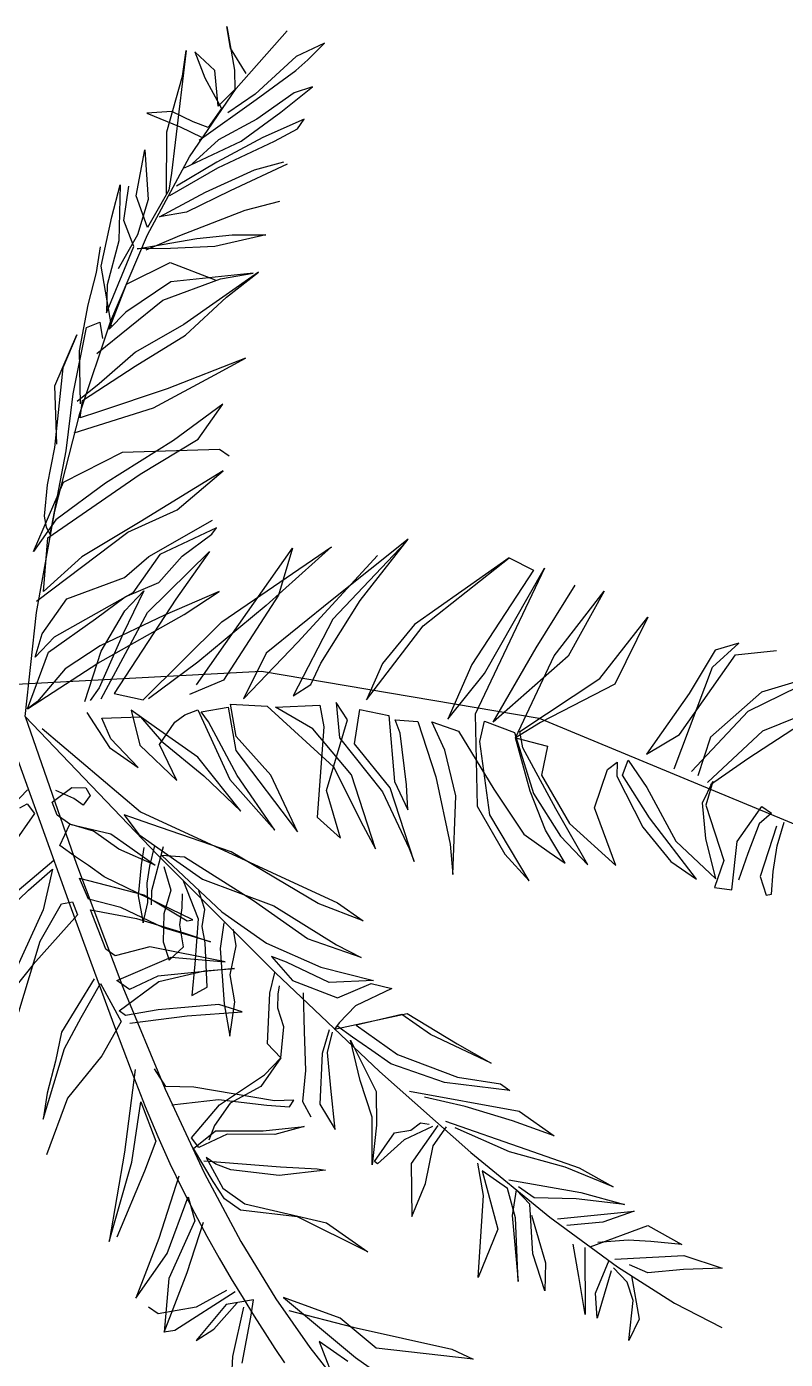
# Model space of a CAD drawing. Header units: millimetres. Extents: x 21129 to 2803301, y -510327 to 166837.
# Drawn here: x 372160 to 373817, y -124285 to -121373 of the extents above; entities that cross this region are included whole.
import ezdxf

# ---------------------------------------------------------------- set-up
doc = ezdxf.new("R2010")
doc.units = ezdxf.units.MM
doc.layers.add('....13_TNT_F_TREE', color=76, linetype='Continuous', transparency=0.5)

# ---------------------------------------------------------------- blocks, each defined once
blk = doc.blocks.new('md-cay23')
for p, q in [((285.5, 3567.2), (293.8, 3519.8)), ((289.6, 3543.5), (285.5, 3567.2)), ((295.9, 3499.7), (351.5, 3562.6)), ((241.3, 3541.2), (225, 3407.2)), ((237.1, 3513), (241.3, 3541.2)), ((250.7, 3539.7), (261.7, 3511.2)), ((272.5, 3519.2), (250.7, 3539.7)), ((306.6, 3516), (289.6, 3543.5)), ((392.3, 3549.3), (361.3, 3534.7)), ((374.1, 3530.8), (392.3, 3549.3)), ((361.3, 3534.7), (316.7, 3493.4)), ((360.9, 3519.4), (374.1, 3530.8)), ((220.2, 3452.1), (237.1, 3513)), ((261.7, 3511.2), (279.8, 3477.8)), ((276.3, 3480.2), (272.5, 3519.2)), ((293.8, 3519.8), (294.4, 3498.6)), ((317.7, 3487.5), (360.9, 3519.4)), ((244.9, 3424.9), (295.9, 3499.7)), ((294.4, 3498.6), (276.3, 3480.2)), ((359.1, 3494.7), (318.3, 3466.2)), ((344.4, 3473.8), (379.3, 3501.3)), ((379.3, 3501.3), (359.1, 3494.7)), ((255.3, 3443), (317.7, 3487.5)), ((316.7, 3493.4), (286.7, 3472.9)), ((225.5, 3474.4), (198.4, 3472.7)), ((198.4, 3472.7), (234.5, 3457.7)), ((248.8, 3463.2), (225.5, 3474.4)), ((279.8, 3477.8), (265.1, 3456.9)), ((318.3, 3466.2), (276.6, 3443.7)), ((301.3, 3441.9), (344.4, 3473.8)), ((370.2, 3466.1), (324.9, 3446)), ((362.8, 3455.7), (370.2, 3466.1)), ((219.7, 3385), (220.2, 3452.1)), ((234.5, 3457.7), (257.8, 3446.5)), ((265.1, 3456.9), (248.8, 3463.2)), ((337.8, 3442.2), (362.8, 3455.7)), ((239.3, 3412.8), (301.3, 3441.9)), ((276.6, 3443.7), (247.6, 3417.3)), ((324.9, 3446), (274.8, 3419)), ((275.8, 3413.1), (337.8, 3442.2)), ((186.7, 3382.3), (196.2, 3432.7)), ((196.2, 3432.7), (199.6, 3378.4)), ((199.1, 3339.8), (244.9, 3424.9)), ((225, 3407.2), (222.2, 3388.5)), ((223.2, 3382.6), (275.8, 3413.1)), ((274.8, 3419), (230.5, 3393)), ((262.2, 3386.3), (315.8, 3410.9)), ((351.3, 3417.1), (289.3, 3388)), ((315.8, 3410.9), (347.8, 3419.6)), ((160.2, 3359.3), (169.3, 3394.5)), ((169.3, 3394.5), (167.8, 3333.2)), ((173.1, 3355.5), (178.7, 3393.1)), ((198.8, 3347.8), (186.7, 3382.3)), ((199.6, 3378.4), (188, 3339.8)), ((222.2, 3388.5), (198.8, 3347.8)), ((212, 3359.3), (262.2, 3386.3)), ((289.3, 3388), (241.6, 3364.4)), ((241.6, 3364.4), (212, 3359.3)), ((305.3, 3366.4), (233.9, 3338.7)), ((343.2, 3376.1), (305.3, 3366.4)), ((148.3, 3305.4), (160.2, 3359.3)), ((184.1, 3327), (173.1, 3355.5)), ((158.9, 3245.9), (199.1, 3339.8)), ((188, 3339.8), (167.1, 3302.6)), ((187.6, 3324.5), (252.7, 3335.9)), ((233.9, 3338.7), (197, 3323.1)), ((252.7, 3335.9), (291.6, 3339.7)), ((328.2, 3339.9), (272.5, 3327.2)), ((291.6, 3339.7), (328.2, 3339.9)), ((143.4, 3298.5), (147.6, 3326.7)), ((154.1, 3254.6), (184.1, 3327)), ((167.8, 3333.2), (154.8, 3285.3)), ((224.1, 3324.8), (187.6, 3324.5)), ((272.5, 3327.2), (224.1, 3324.8)), ((159.6, 3240.4), (148.3, 3305.4)), ((176.1, 3285.9), (223.8, 3309.5)), ((223.8, 3309.5), (272.8, 3290.6)), ((134.3, 3263.4), (143.4, 3298.5)), ((215.7, 3268.5), (278.7, 3291.7)), ((314.2, 3297.9), (224.4, 3288.3)), ((320.1, 3298.9), (238.6, 3242)), ((278.7, 3291.7), (314.2, 3297.9)), ((285.2, 3271.5), (320.1, 3298.9)), ((154.8, 3285.3), (154.1, 3254.6)), ((157.2, 3236.9), (176.1, 3285.9)), ((224.4, 3288.3), (175.3, 3255.3)), ((124.8, 3212.9), (134.3, 3263.4)), ((143.6, 3210.1), (215.7, 3268.5)), ((240.6, 3230.2), (285.2, 3271.5)), ((175.3, 3255.3), (157.2, 3236.9)), ((117.7, 3166), (132.5, 3238.7)), ((125, 3144.7), (158.9, 3245.9)), ((132.5, 3238.7), (146.8, 3244.2)), ((146.8, 3244.2), (149.8, 3226.5)), ((238.6, 3242), (186, 3211.5)), ((97.9, 3174.7), (121.7, 3230.7)), ((121.7, 3230.7), (106.7, 3194.5)), ((185.6, 3196.2), (240.6, 3230.2)), ((125.7, 3155.2), (124.8, 3212.9)), ((186, 3211.5), (146.3, 3177.1)), ((306, 3205), (220.3, 3171.7)), ((272.5, 3187), (306, 3205)), ((106.7, 3194.5), (97.4, 3107.6)), ((128.1, 3158.7), (185.6, 3196.2)), ((99.9, 3111.1), (97.9, 3174.7)), ((146.3, 3177.1), (122.2, 3157.6)), ((205.7, 3150.9), (272.5, 3187)), ((110.3, 3103.7), (117.7, 3166)), ((220.3, 3171.7), (145.5, 3146.5)), ((97.7, 3037.9), (125, 3144.7)), ((119, 3123.6), (205.7, 3150.9)), ((125.3, 3139.9), (128.1, 3158.7)), ((145.5, 3146.5), (125.3, 3139.9)), ((281.2, 3154.9), (227.2, 3115)), ((254.3, 3116.7), (281.2, 3154.9)), ((190.9, 3078.2), (254.3, 3116.7)), ((97.4, 3107.6), (89.3, 3066.6)), ((92.7, 3012.3), (110.3, 3103.7)), ((107.1, 3069.7), (171.5, 3102.2)), ((227.2, 3115), (153, 3068.5)), ((171.5, 3102.2), (277.6, 3105.6)), ((277.6, 3105.6), (288, 3098.2)), ((90.3, 3008.8), (190.9, 3078.2)), ((281.7, 3081.9), (190.8, 3026.4)), ((231.2, 3039.5), (281.7, 3081.9)), ((74.6, 2993.9), (107.1, 3069.7)), ((89.3, 3066.6), (86.1, 3032.5)), ((153, 3068.5), (99, 3028.6)), ((99, 3028.6), (74.6, 2993.9)), ((77.7, 2927.1), (97.7, 3037.9)), ((86.1, 3032.5), (88.2, 3020.6)), ((177.6, 3014.9), (231.2, 3039.5)), ((200.5, 2988.4), (269.8, 3028)), ((77.9, 2939.6), (177.6, 3014.9)), ((88.2, 3020.6), (92.7, 3012.3)), ((190.8, 3026.4), (127.4, 2987.9)), ((274.3, 3019.6), (212.3, 2990.5)), ((269.4, 3012.7), (274.3, 3019.6)), ((85.3, 2950), (90.3, 3008.8)), ((237, 2988.7), (269.4, 3012.7)), ((280, 2917), (399.8, 2998.9)), ((399.8, 2998.9), (328.7, 2934.7)), ((483.6, 3007.5), (400.7, 2941.2)), ((481.2, 3004), (401.4, 2919.9)), ((431.3, 2940.4), (483.6, 3007.5)), ((127.4, 2987.9), (85.3, 2950)), ((174, 2965.5), (200.5, 2988.4)), ((212.3, 2990.5), (183, 2948.8)), ((199, 2927.2), (266.6, 2993.9)), ((211.5, 2959.9), (237, 2988.7)), ((266.6, 2993.9), (229.9, 2941.8)), ((298.7, 2914.2), (357.4, 2997.6)), ((357.4, 2997.6), (341.9, 2946.1)), ((363.1, 2895), (450.2, 2989.4)), ((593.8, 2987.1), (490.7, 2914.2)), ((500.1, 2912.8), (593.8, 2987.1)), ((593.8, 2987.1), (620.6, 2973.5)), ((620.6, 2973.5), (553.3, 2870.3)), ((632.4, 2975.6), (556.6, 2816)), ((567.1, 2860.5), (632.4, 2975.6)), ((111, 2942.3), (174, 2965.5)), ((174.6, 2944.3), (211.5, 2959.9)), ((623.2, 2888.6), (666.1, 2957.1)), ((84.1, 2904.1), (111, 2942.3)), ((183, 2948.8), (97, 2900.3)), ((142.2, 2920.4), (174.6, 2944.3)), ((229.9, 2941.8), (162.6, 2838.6)), ((194.8, 2950.9), (172.5, 2904.3)), ((174.3, 2929), (194.8, 2950.9)), ((277.3, 2950.1), (217.7, 2924.4)), ((238.9, 2925.1), (277.3, 2950.1)), ((341.9, 2946.1), (281.9, 2853.3)), ((400.7, 2941.2), (328.6, 2882.8)), ((643, 2879.9), (697.8, 2950.4)), ((697.8, 2950.4), (658.3, 2879.5)), ((65.4, 2813.7), (77.7, 2927.1)), ((148.3, 2833), (199, 2927.2)), ((148.4, 2884.9), (174.3, 2929)), ((328.7, 2934.7), (254.1, 2872.9)), ((388.4, 2872), (431.3, 2940.4)), ((90.7, 2883.9), (142.2, 2920.4)), ((144.6, 2872), (238.9, 2925.1)), ((217.7, 2924.4), (147.4, 2890.8)), ((194.2, 2831.9), (280, 2917)), ((252.3, 2848.2), (298.7, 2914.2)), ((401.4, 2919.9), (358.1, 2836.2)), ((438, 2831.9), (500.1, 2912.8)), ((490.7, 2914.2), (455.5, 2871.5)), ((693, 2855.1), (745.4, 2922.2)), ((745.4, 2922.2), (709.4, 2848.8)), ((76.4, 2878.4), (84.1, 2904.1)), ((97, 2900.3), (76.4, 2878.4)), ((172.5, 2904.3), (146.3, 2844.9)), ((68, 2822), (90.7, 2883.9)), ((147.4, 2890.8), (109.1, 2865.8)), ((130.6, 2829.9), (148.4, 2884.9)), ((303.8, 2832.8), (363.1, 2895)), ((328.6, 2882.8), (303.8, 2832.8)), ((576.4, 2807.3), (623.2, 2888.6)), ((818.7, 2886.2), (790.4, 2838.6)), ((815.8, 2867.4), (844.8, 2893.8)), ((844.8, 2893.8), (818.7, 2886.2)), ((840.9, 2881), (885.8, 2885.7)), ((68, 2822), (144.6, 2872)), ((254.1, 2872.9), (200.1, 2832.9)), ((377.2, 2848.7), (388.4, 2872)), ((455.5, 2871.5), (438, 2831.9)), ((553.3, 2870.3), (527, 2810.8)), ((658.3, 2879.5), (576.4, 2807.3)), ((600.7, 2790.2), (643, 2879.9)), ((779.9, 2794.1), (840.9, 2881)), ((-14, 2845.4), (323.6, 2863.3)), ((109.1, 2865.8), (78.8, 2830)), ((281.9, 2853.3), (245, 2837.7)), ((323.6, 2863.3), (626.7, 2811.9)), ((527, 2810.8), (567.1, 2860.5)), ((605.6, 2797.2), (693, 2855.1)), ((774.2, 2756.5), (815.8, 2867.4)), ((854.7, 2819.4), (941.7, 2862)), ((941.7, 2862), (869.4, 2840.2)), ((146.3, 2844.9), (136.5, 2831)), ((358.1, 2836.2), (377.2, 2848.7)), ((709.4, 2848.8), (628.2, 2807.2)), ((869.4, 2840.2), (813.9, 2790.9)), ((78.8, 2830), (68, 2822)), ((162.6, 2838.6), (194.2, 2831.9)), ((289.5, 2827.2), (329.5, 2825.1)), ((295.7, 2791.7), (289.5, 2827.2)), ((329.5, 2825.1), (402.1, 2758.5)), ((338.9, 2823.7), (387.3, 2826)), ((387.3, 2826), (391.4, 2802.4)), ((405, 2829.1), (408.7, 2790.2)), ((417.5, 2810), (405, 2829.1)), ((790.4, 2838.6), (744, 2772.6)), ((870.7, 2797.8), (936.1, 2824.4)), ((65.4, 2813.7), (209.9, 2662.4)), ((65.4, 2813.7), (121.3, 2652.4)), ((132.6, 2818.1), (157.6, 2779.8)), ((149, 2811.8), (191.4, 2813.1)), ((159, 2789.2), (149, 2811.8)), ((181, 2820.5), (190.6, 2782.5)), ((208.8, 2800.9), (181, 2820.5)), ((191.4, 2813.1), (214.3, 2786.7)), ((229, 2807.5), (239.8, 2815.5)), ((239.8, 2815.5), (254, 2821)), ((254, 2821), (288.7, 2744.8)), ((257.5, 2818.6), (287.1, 2823.8)), ((265.5, 2807.8), (257.5, 2818.6)), ((287.1, 2823.8), (295.3, 2776.4)), ((379.5, 2800.3), (338.9, 2823.7)), ((394.4, 2732.8), (417.5, 2810)), ((425.1, 2783.9), (430.7, 2821.4)), ((430.7, 2821.4), (462.4, 2814.8)), ((462.4, 2814.8), (468.8, 2742.8)), ((462.4, 2814.8), (462.4, 2814.8)), ((469.3, 2809.9), (494, 2808.1)), ((474.8, 2795.6), (469.3, 2809.9)), ((556.6, 2816), (558.8, 2715.8)), ((626.7, 2811.9), (964.2, 2671.6)), ((793, 2753.7), (854.7, 2819.4)), ((42.3, 2807.4), (81.7, 2698.1)), ((83.9, 2800.4), (191.2, 2709.5)), ((253.9, 2769.2), (208.8, 2800.9)), ((211.9, 2783.2), (229, 2807.5)), ((297, 2749.3), (265.5, 2807.8)), ((421.9, 2749.8), (379.5, 2800.3)), ((391.4, 2802.4), (384.2, 2703.6)), ((481.7, 2738.9), (474.8, 2795.6)), ((494, 2808.1), (513.7, 2747.6)), ((509.3, 2807.7), (538.5, 2797.6)), ((523.8, 2776.8), (509.3, 2807.7)), ((538.5, 2797.6), (577, 2734.2)), ((561.8, 2786.4), (567, 2808.7)), ((567, 2808.7), (599.7, 2796.1)), ((599.7, 2796.1), (620.4, 2729.6)), ((628.2, 2807.2), (600.7, 2790.2)), ((608.7, 2779.4), (605.6, 2797.2)), ((810.4, 2741.5), (870.7, 2797.8)), ((912.1, 2805), (854.6, 2767.5)), ((188.9, 2757.8), (159, 2789.2)), ((190.6, 2782.5), (230.9, 2743.8)), ((230.9, 2743.8), (211.9, 2783.2)), ((214.3, 2786.7), (260.5, 2749)), ((333.5, 2749.6), (295.7, 2791.7)), ((408.7, 2790.2), (455.6, 2731.3)), ((463.9, 2735.8), (425.1, 2783.9)), ((572.7, 2706.1), (561.8, 2786.4)), ((600.7, 2790.2), (635.8, 2781.1)), ((617, 2732.1), (600.7, 2790.2)), ((635.8, 2781.1), (629.2, 2749.5)), ((744, 2772.6), (779.9, 2794.1)), ((813.9, 2790.9), (799.9, 2748.8)), ((157.6, 2779.8), (188.9, 2757.8)), ((300.8, 2710.3), (253.9, 2769.2)), ((295.3, 2776.4), (362.6, 2687.6)), ((535.6, 2727), (523.8, 2776.8)), ((644.7, 2712.6), (608.7, 2779.4)), ((717.5, 2749.7), (723.8, 2766)), ((723.8, 2766), (744.3, 2736)), ((854.6, 2767.5), (813.8, 2739.1)), ((402.1, 2758.5), (434.6, 2694.1)), ((687.2, 2713.9), (701.2, 2755.9)), ((701.2, 2755.9), (712, 2763.9)), ((712, 2763.9), (711.6, 2748.6)), ((260.5, 2749), (300.8, 2710.3)), ((288.7, 2744.8), (337.9, 2689.4)), ((337.9, 2689.4), (297, 2749.3)), ((362.6, 2687.6), (333.5, 2749.6)), ((448.1, 2669), (421.9, 2749.8)), ((468.8, 2742.8), (483.4, 2711.8)), ((483.4, 2711.8), (481.7, 2738.9)), ((513.7, 2747.6), (529.5, 2674.1)), ((629.2, 2749.5), (659.7, 2696.9)), ((711.6, 2748.6), (739.7, 2692.6)), ((747, 2703), (717.5, 2749.7)), ((805.1, 2719.3), (816.3, 2742.5)), ((816.3, 2742.5), (808.6, 2716.8)), ((68.1, 2733.7), (11.3, 2675)), ((94.9, 2720.1), (116.5, 2736)), ((118.5, 2724.2), (98.7, 2732.9)), ((116.5, 2736), (131.8, 2735.7)), ((128.9, 2716.9), (118.5, 2724.2)), ((136.3, 2727.3), (128.9, 2716.9)), ((131.8, 2735.7), (136.3, 2727.3)), ((409.6, 2680.6), (394.4, 2732.8)), ((455.6, 2731.3), (484.7, 2669.3)), ((490.2, 2655.1), (463.9, 2735.8)), ((532.2, 2641.1), (535.6, 2727)), ((577, 2734.2), (609.9, 2685.1)), ((633.6, 2689.3), (617, 2732.1)), ((620.4, 2729.6), (649.9, 2683)), ((744.3, 2736), (775.8, 2677.6)), ((59.4, 2713.9), (67.7, 2718.4)), ((67.7, 2718.4), (75.7, 2707.6)), ((100.4, 2705.8), (94.9, 2720.1)), ((191.2, 2709.5), (406.6, 2610)), ((558.8, 2715.8), (589.3, 2663.2)), ((679.7, 2651.6), (644.7, 2712.6)), ((710.3, 2650.9), (687.2, 2713.9)), ((808.8, 2680.3), (805.1, 2719.3)), ((808.6, 2716.8), (828.3, 2656.2)), ((842.9, 2677.1), (869.8, 2715.3)), ((880.2, 2708), (867, 2696.5)), ((869.8, 2715.3), (880.2, 2708)), ((75.7, 2707.6), (51.3, 2672.8)), ((81.7, 2698.1), (114.2, 2608)), ((114.3, 2696), (100.4, 2705.8)), ((103.1, 2672.7), (114.3, 2696)), ((140, 2688.3), (114.3, 2696)), ((114.3, 2696), (158.8, 2685.5)), ((173.4, 2706.4), (189.4, 2684.8)), ((202.6, 2696.2), (173.4, 2706.4)), ((290.2, 2665.8), (202.6, 2696.2)), ((384.2, 2703.6), (409.6, 2680.6)), ((434.6, 2694.1), (448.1, 2669)), ((615.7, 2634.3), (572.7, 2706.1)), ((659.7, 2696.9), (710.3, 2650.9)), ((798.3, 2635.8), (747, 2703)), ((867, 2696.5), (854.4, 2663.9)), ((885.7, 2693.7), (867.9, 2638.8)), ((886.4, 2672.5), (894.1, 2698.2)), ((167.8, 2668.8), (140, 2688.3)), ((158.8, 2685.5), (179.6, 2670.9)), ((189.4, 2684.8), (258.9, 2636)), ((609.9, 2685.1), (637.7, 2665.6)), ((655.1, 2653.4), (633.6, 2689.3)), ((649.9, 2683), (679.7, 2651.6)), ((739.7, 2692.6), (770.5, 2655.3)), ((819.5, 2636.4), (808.8, 2680.3)), ((120.5, 2660.5), (103.1, 2672.7)), ((207.4, 2651.3), (167.8, 2668.8)), ((179.6, 2670.9), (207.4, 2651.3)), ((194.9, 2670.5), (192.1, 2651.7)), ((201.5, 2650.3), (206.8, 2672.6)), ((216.2, 2671.2), (203.2, 2623.2)), ((385.4, 2609.3), (290.2, 2665.8)), ((484.7, 2669.3), (490.2, 2655.1)), ((529.5, 2674.1), (532.2, 2641.1)), ((637.7, 2665.6), (655.1, 2653.4)), ((775.8, 2677.6), (819.5, 2636.4)), ((836.9, 2624.2), (842.9, 2677.1)), ((882.2, 2644.3), (886.4, 2672.5)), ((96.8, 2656.4), (33.1, 2602.6)), ((134.4, 2650.8), (120.5, 2660.5)), ((121.3, 2652.4), (172, 2517.9)), ((151.7, 2638.6), (134.4, 2650.8)), ((192.1, 2651.7), (188.9, 2617.6)), ((198.7, 2631.5), (201.5, 2650.3)), ((209.9, 2662.4), (338.6, 2533.6)), ((214.7, 2661.8), (280.3, 2600.1)), ((239.4, 2660), (214.7, 2661.8)), ((216.8, 2649.9), (224.4, 2623.8)), ((314.8, 2612.2), (239.4, 2660)), ((589.3, 2663.2), (615.7, 2634.3)), ((770.5, 2655.3), (798.3, 2635.8)), ((828.3, 2656.2), (818.1, 2627)), ((854.4, 2663.9), (844.2, 2634.7)), ((68.9, 2624.1), (95.4, 2647)), ((95.4, 2647), (84.9, 2602.5)), ((124.6, 2636.9), (194.8, 2618.7)), ((134.6, 2614.2), (124.6, 2636.9)), ((248.3, 2591.4), (151.7, 2638.6)), ((237.6, 2635.3), (254.2, 2592.5)), ((258.9, 2636), (337.1, 2607)), ((867.9, 2638.8), (874.4, 2618.6)), ((880.4, 2619.6), (882.2, 2644.3)), ((37.6, 2594.2), (68.9, 2624.1)), ((199.3, 2610.3), (198.7, 2631.5)), ((203.2, 2623.2), (202.8, 2607.9)), ((224.4, 2623.8), (216.7, 2598.1)), ((261.6, 2602.9), (255, 2623.1)), ((818.1, 2627), (836.9, 2624.2)), ((81.7, 2568.4), (105.1, 2609.1)), ((105.1, 2609.1), (116.9, 2611.1)), ((114.2, 2608), (141, 2534.4)), ((116.9, 2611.1), (122.4, 2596.9)), ((169.8, 2605.1), (134.6, 2614.2)), ((188.9, 2617.6), (194.1, 2588.1)), ((194.1, 2588.1), (199.3, 2610.3)), ((194.8, 2618.7), (242.4, 2590.4)), ((236.9, 2604.7), (237.3, 2620)), ((373.8, 2570.7), (314.8, 2612.2)), ((337.1, 2607), (405.5, 2564.1)), ((434.4, 2590.4), (385.4, 2609.3)), ((406.6, 2610), (434.4, 2590.4)), ((874.4, 2618.6), (880.4, 2619.6)), ((84.9, 2602.5), (56.2, 2539.6)), ((122.4, 2596.9), (74, 2542.7)), ((136.7, 2602.4), (187.1, 2592.9)), ((153.3, 2559.6), (136.7, 2602.4)), ((216.3, 2582.8), (169.8, 2605.1)), ((187.1, 2592.9), (238.6, 2577.5)), ((216.7, 2598.1), (215.9, 2567.5)), ((234.1, 2585.9), (236.9, 2604.7)), ((242.4, 2590.4), (248.3, 2591.4)), ((254.2, 2592.5), (250.7, 2543.1)), ((258.7, 2584.1), (261.6, 2602.9)), ((280.3, 2600.1), (329, 2565.9)), ((267.8, 2567.4), (216.3, 2582.8)), ((238.2, 2562.2), (234.1, 2585.9)), ((238.6, 2577.5), (267.8, 2567.4)), ((261.8, 2566.4), (258.7, 2584.1)), ((282.4, 2588.3), (278.2, 2560.1)), ((295.9, 2563.2), (292.8, 2580.9)), ((58.6, 2491.2), (81.7, 2568.4)), ((215.9, 2567.5), (222.5, 2547.3)), ((222.5, 2547.3), (238.2, 2562.2)), ((264.2, 2518), (261.8, 2566.4)), ((289.2, 2531.5), (295.9, 2563.2)), ((329, 2565.9), (388.4, 2539.7)), ((432.2, 2550.4), (373.8, 2570.7)), ((405.5, 2564.1), (432.2, 2550.4)), ((163.7, 2552.3), (153.3, 2559.6)), ((201.7, 2562), (163.7, 2552.3)), ((165.4, 2525.1), (224.9, 2550.8)), ((283.7, 2545.8), (201.7, 2562)), ((224.9, 2550.8), (283.7, 2545.8)), ((278.2, 2560.1), (282.6, 2499.9)), ((334.5, 2551.6), (357.4, 2525.2)), ((350.8, 2545.4), (334.5, 2551.6)), ((74, 2542.7), (31.4, 2489.5)), ((141, 2534.4), (162.9, 2474.9)), ((294.1, 2538.5), (210.3, 2529.9)), ((211.3, 2524), (261.1, 2535.8)), ((250.7, 2543.1), (247.5, 2509)), ((261.1, 2535.8), (294.1, 2538.5)), ((337.6, 2533.9), (332.3, 2511.6)), ((338.6, 2533.6), (452.4, 2425.8)), ((397.4, 2523), (350.8, 2545.4)), ((388.4, 2539.7), (445.7, 2525.4)), ((140.7, 2526.9), (105.1, 2468.9)), ((126.7, 2484.8), (147.7, 2522)), ((147.7, 2522), (170.2, 2480.3)), ((175.8, 2517.8), (165.4, 2525.1)), ((168.1, 2492.1), (211.3, 2524)), ((210.3, 2529.9), (179.3, 2515.4)), ((294.4, 2502), (289.2, 2531.5)), ((341.7, 2510.2), (343.1, 2519.6)), ((357.4, 2525.2), (406.4, 2506.3)), ((445.7, 2525.4), (397.4, 2523)), ((406.4, 2506.3), (443.3, 2521.9)), ((443.3, 2521.9), (465.6, 2516.6)), ((172, 2517.9), (218.2, 2406.7)), ((179.3, 2515.4), (175.8, 2517.8)), ((247.5, 2509), (264.2, 2518)), ((332.3, 2511.6), (329.8, 2456.3)), ((341.3, 2494.9), (341.7, 2510.2)), ((368.9, 2511.9), (370.2, 2469.5)), ((465.6, 2516.6), (426.2, 2497.6)), ((175.1, 2487.2), (168.1, 2492.1)), ((210.6, 2493.4), (175.1, 2487.2)), ((276.7, 2498.9), (210.6, 2493.4)), ((242.2, 2486.7), (302.4, 2491.2)), ((302.4, 2491.2), (276.7, 2498.9)), ((282.6, 2499.9), (288.8, 2464.4)), ((288.8, 2464.4), (294.4, 2502)), ((347.9, 2474.7), (341.3, 2494.9)), ((426.2, 2497.6), (408.1, 2479.2)), ((108.2, 2451.1), (126.7, 2484.8)), ((170.2, 2480.3), (149.2, 2443.1)), ((162.9, 2474.9), (181.1, 2426.8)), ((179.6, 2478.8), (242.2, 2486.7)), ((344.7, 2440.7), (347.9, 2474.7)), ((403.2, 2472.2), (482.5, 2489.1)), ((408.1, 2479.2), (403.2, 2472.2)), ((423, 2463.5), (405.6, 2475.7)), ((476.6, 2488.1), (426.9, 2476.4)), ((426.9, 2476.4), (472, 2444.6)), ((507.9, 2466.1), (476.6, 2488.1)), ((482.5, 2489.1), (537.1, 2456)), ((105.1, 2468.9), (98.4, 2437.2)), ((370.2, 2469.5), (371.5, 2427.1)), ((397.3, 2471.2), (389.6, 2445.5)), ((395.5, 2446.5), (400.8, 2468.7)), ((443.8, 2448.8), (423, 2463.5)), ((574.2, 2435.1), (507.9, 2466.1)), ((85.1, 2373.9), (108.2, 2451.1)), ((329.8, 2456.3), (344.7, 2440.7)), ((399.2, 2407.5), (395.5, 2446.5)), ((431.3, 2416.2), (420.6, 2460)), ((420.6, 2460), (448.6, 2404)), ((464.7, 2434.2), (443.8, 2448.8)), ((537.1, 2456), (574.2, 2435.1)), ((98.4, 2437.2), (89.3, 2402.1)), ((149.2, 2443.1), (111.6, 2396.9)), ((344.7, 2440.7), (322.7, 2409.4)), ((326.6, 2422.3), (344.7, 2440.7)), ((389.6, 2445.5), (387, 2390.2)), ((523.1, 2413.9), (464.7, 2434.2)), ((472, 2444.6), (537.3, 2419.5)), ((185.4, 2428.1), (173.7, 2337.6)), ((181.1, 2426.8), (196.5, 2387.6)), ((219.1, 2409.6), (206.6, 2428.7)), ((277.5, 2389.3), (326.6, 2422.3)), ((371.5, 2427.1), (368.3, 2393)), ((452.4, 2425.8), (552.1, 2337.4)), ((537.3, 2419.5), (584.3, 2412.4)), ((89.3, 2402.1), (85.1, 2373.9)), ((218.2, 2406.7), (260.9, 2315.2)), ((249.7, 2408.8), (219.1, 2409.6)), ((337.6, 2393.7), (249.7, 2408.8)), ((322.7, 2409.4), (289.3, 2391.4)), ((404, 2362.6), (399.2, 2407.5)), ((444.4, 2375.8), (431.3, 2416.2)), ((448.6, 2404), (448.9, 2367.4)), ((485.1, 2404.3), (604.7, 2382.5)), ((594.7, 2405.1), (523.1, 2413.9)), ((584.3, 2412.4), (594.7, 2405.1)), ((111.6, 2396.9), (88.8, 2335)), ((181.7, 2326.8), (191.6, 2392.6)), ((191.6, 2392.6), (208.2, 2349.7)), ((196.5, 2387.6), (210.3, 2354.7)), ((225.6, 2389.4), (276.4, 2395.2)), ((247.1, 2353.5), (277.5, 2389.3)), ((289.3, 2391.4), (272.2, 2367)), ((276.4, 2395.2), (329.3, 2389.2)), ((329.3, 2389.2), (354, 2387.4)), ((358.9, 2394.4), (337.6, 2393.7)), ((354, 2387.4), (358.9, 2394.4)), ((368.3, 2393), (377.3, 2376.3)), ((387, 2390.2), (404, 2362.6)), ((546, 2387.5), (501.5, 2398)), ((597.4, 2372.1), (546, 2387.5)), ((444.3, 2324), (444.4, 2375.8)), ((604.7, 2382.5), (642.9, 2355.6)), ((249.2, 2341.7), (273.2, 2361.1)), ((272.2, 2367), (265.9, 2350.7)), ((273.2, 2361.1), (325.1, 2361)), ((325.1, 2361), (369.9, 2365.8)), ((369.9, 2365.8), (337.9, 2357.2)), ((448.9, 2367.4), (444.3, 2324)), ((446.7, 2327.4), (468.7, 2358.7)), ((468.7, 2358.7), (486.4, 2361.8)), ((510.1, 2365.9), (479.1, 2351.4)), ((486.4, 2361.8), (497.2, 2369.8)), ((516, 2367), (486.7, 2325.3)), ((497.2, 2369.8), (506.6, 2368.4)), ((510.8, 2344.7), (525.4, 2365.6)), ((524.4, 2371.5), (612, 2341.1)), ((594.2, 2338), (534.8, 2364.2)), ((642.9, 2355.6), (597.4, 2372.1)), ((208.2, 2349.7), (195.6, 2317.1)), ((210.3, 2354.7), (223.4, 2325.4)), ((255.1, 2342.7), (247.1, 2353.5)), ((286.1, 2357.3), (255.1, 2342.7)), ((337.9, 2357.2), (286.1, 2357.3)), ((479.1, 2351.4), (450.2, 2325)), ((502.7, 2303.7), (510.8, 2344.7)), ((173.7, 2337.6), (157.2, 2240.2)), ((270.7, 2305.8), (249.2, 2341.7)), ((263.1, 2331.9), (281.1, 2298.5)), ((273.5, 2324.6), (263.1, 2331.9)), ((552.1, 2337.4), (638.4, 2266.8)), ((655, 2321.2), (594.2, 2338)), ((612, 2341.1), (670.3, 2320.8)), ((157.2, 2240.2), (181.7, 2326.8)), ((195.6, 2317.1), (165.5, 2244.8)), ((223.4, 2325.4), (236.7, 2297.8)), ((260.6, 2328.4), (344.1, 2321.7)), ((260.9, 2315.2), (301, 2240.1)), ((289.8, 2318.3), (273.5, 2324.6)), ((342.7, 2312.3), (289.8, 2318.3)), ((393.5, 2318.1), (342.7, 2312.3)), ((344.1, 2321.7), (384.1, 2319.5)), ((384.1, 2319.5), (393.5, 2318.1)), ((450.2, 2325), (446.7, 2327.4)), ((486.7, 2325.3), (487.6, 2267.5)), ((565.9, 2290.4), (559.8, 2325.9)), ((564.3, 2317.5), (581.5, 2253.5)), ((592, 2298), (564.3, 2317.5)), ((707.5, 2299.9), (655, 2321.2)), ((670.3, 2320.8), (707.5, 2299.9)), ((233.1, 2311.4), (211.4, 2243.6)), ((283.2, 2286.7), (270.7, 2305.8)), ((487.6, 2267.5), (502.7, 2303.7)), ((593.5, 2307.4), (672, 2293.7)), ((621.2, 2287.8), (603.9, 2300)), ((220.4, 2226.9), (243.2, 2288.8)), ((236.7, 2297.8), (250.2, 2271.3)), ((243.2, 2288.8), (250.8, 2262.7)), ((281.1, 2298.5), (305.4, 2281.4)), ((300.5, 2274.5), (283.2, 2286.7)), ((560.2, 2201), (565.9, 2290.4)), ((600.7, 2266), (592, 2298)), ((601.4, 2296.6), (597.2, 2268.4)), ((616.4, 2280.9), (601.4, 2296.6)), ((667.1, 2286.7), (621.2, 2287.8)), ((720, 2280.7), (667.1, 2286.7)), ((672, 2293.7), (720, 2280.7)), ((250.2, 2271.3), (263.7, 2246.1)), ((362.8, 2267), (300.5, 2274.5)), ((305.4, 2281.4), (394.4, 2260.4)), ((619.7, 2226.6), (616.4, 2280.9)), ((646.6, 2264.8), (730.4, 2273.4)), ((730.4, 2273.4), (696, 2261.3)), ((250.8, 2262.7), (222.1, 2199.8)), ((242.3, 2206.4), (260.2, 2261.3)), ((439.6, 2228.7), (362.8, 2267)), ((394.4, 2260.4), (418.7, 2243.3)), ((597.2, 2268.4), (603.7, 2196.4)), ((603.7, 2196.4), (600.7, 2266)), ((618.4, 2269.1), (633.6, 2216.9)), ((638.4, 2266.8), (712.3, 2212.5)), ((696, 2261.3), (657, 2257.5)), ((682.3, 2234.5), (745.3, 2257.7)), ((745.3, 2257.7), (782.5, 2236.8)), ((211.4, 2243.6), (186.2, 2178.3)), ((263.7, 2246.1), (277.2, 2222.1)), ((418.7, 2243.3), (439.6, 2228.7)), ((581.5, 2253.5), (560.2, 2201)), ((301, 2240.1), (339.2, 2177.6)), ((669.8, 2201.8), (663.6, 2237.3)), ((676.4, 2233.5), (677, 2160.4)), ((723.7, 2241.8), (690.7, 2239)), ((748.4, 2240), (723.7, 2241.8)), ((782.5, 2236.8), (748.4, 2240)), ((186.2, 2178.3), (220.4, 2226.9)), ((277.2, 2222.1), (290.5, 2199.5)), ((632.8, 2186.2), (619.7, 2226.6)), ((633.6, 2216.9), (632.8, 2186.2)), ((688.1, 2183.7), (703.2, 2219.9)), ((709.1, 2220.9), (784.6, 2225)), ((745.2, 2205.9), (725.4, 2214.6)), ((784.6, 2225), (826.6, 2211)), ((217.1, 2141), (242.3, 2206.4)), ((222.1, 2199.8), (217.1, 2141)), ((290.5, 2199.5), (303.3, 2178.3)), ((677, 2160.4), (669.8, 2201.8)), ((705.2, 2208), (689.8, 2156.6)), ((722.6, 2195.8), (707.7, 2211.5)), ((712.3, 2212.5), (774.6, 2172.9)), ((727.5, 2202.8), (735.7, 2155.5)), ((784.2, 2209.7), (745.2, 2205.9)), ((826.6, 2211), (784.2, 2209.7)), ((294.8, 2185.1), (228.9, 2143.1)), ((285.4, 2186.5), (252, 2168.4)), ((689.8, 2156.6), (688.1, 2183.7)), ((729.2, 2175.6), (722.6, 2195.8)), ((285, 2171.2), (252.2, 2131.9)), ((271.4, 2144.4), (296.8, 2173.2)), ((314.6, 2176.3), (285, 2171.2)), ((303.3, 2178.3), (315.6, 2158.5)), ((311.8, 2157.5), (314.6, 2176.3)), ((339.2, 2177.6), (376.4, 2124.3)), ((347.6, 2179.1), (426.1, 2113.5)), ((409.5, 2156.3), (347.6, 2179.1)), ((724.6, 2132.2), (729.2, 2175.6)), ((774.6, 2172.9), (826, 2146.4)), ((210.6, 2161.2), (200.1, 2168.5)), ((252, 2168.4), (210.6, 2161.2)), ((303.8, 2168.3), (291.8, 2114.4)), ((302.3, 2107.1), (311.8, 2157.5)), ((315.6, 2158.5), (327.1, 2140.3)), ((353.2, 2164.8), (423.4, 2146.6)), ((448.7, 2123.6), (409.5, 2156.3)), ((735.7, 2155.5), (724.6, 2132.2)), ((228.9, 2143.1), (217.1, 2141)), ((252.2, 2131.9), (271.4, 2144.4)), ((327.1, 2140.3), (337.9, 2123.4)), ((423.4, 2146.6), (477.3, 2134.7)), ((386.5, 2131), (419.7, 2045.4)), ((417.7, 2109), (386.5, 2131)), ((477.3, 2134.7), (531.2, 2122.7)), ((291.8, 2114.4), (289.7, 2074.4)), ((337.9, 2123.4), (348.6, 2107.6)), ((376.4, 2124.3), (413.6, 2076.7)), ((426.1, 2113.5), (499, 2062.3)), ((554.4, 2111.6), (448.7, 2123.6)), ((531.2, 2122.7), (554.4, 2111.6))]:
    blk.add_line(p, q)

msp = doc.modelspace()

# ---------------------------------------------------------------- block references
at = {"layer": '....13_TNT_F_TREE', "xscale": 2, "yscale": 2, "zscale": 2}
msp.add_blockref('md-cay23', (372026, -128507.5), dxfattribs=at)

doc.saveas('drawing.dxf')
